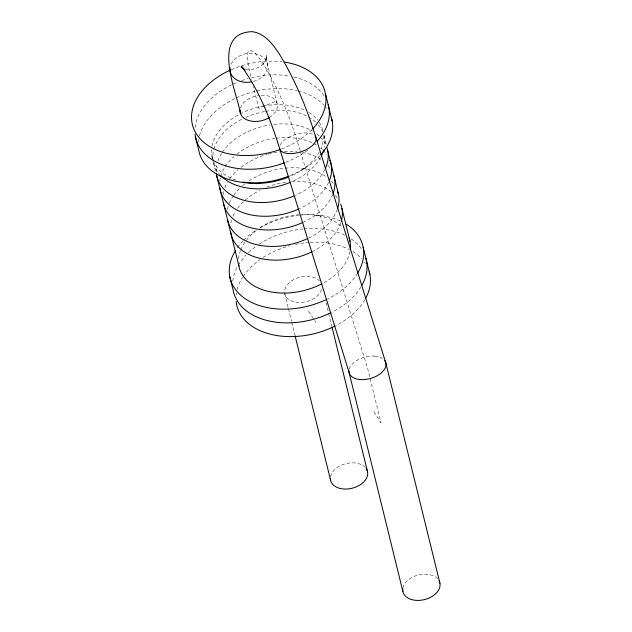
<?xml version="1.0" encoding="UTF-8"?>
<svg xmlns="http://www.w3.org/2000/svg" width="632" height="632" viewBox="0 0 632 632"><rect width="100%" height="100%" fill="white"/><g stroke="black" fill="none" stroke-linecap="round" stroke-linejoin="round"><path stroke-width="0.47" stroke-dasharray="3.16 2.37" d="M301.551 170.174L306.338 167.18M274.912 101.602L258.757 108.341L253.424 86.655M315.984 215.212L322.304 215.741M245.413 68.896C252.389 70.966 260.179 67.877 264.571 62.228L263.188 64.093L265.519 59.906L266.641 55.253L266.404 60.277L266.222 55.877L267.423 64.124L277.274 104.225M308.613 311.347L315.739 322.304M373.844 411.748L380.97 422.713L370.044 378.252M300.161 150.787L297.822 143.274A65.815 11.107 67.4 0 0 263.054 63.777A65.815 11.107 67.4 0 0 248.795 67.806L251.576 79.119M300.445 151.727L367.492 367.84L369.815 377.304M323.963 135.311L326.215 144.459M325.97 302.507L331.847 326.42M284.708 293.517L288.232 307.863M288.469 308.819L291.518 321.261M291.755 322.217L294.812 334.652M211.957 156.349L212.629 159.098M215.552 170.98L213.308 161.839A56.927 38.023 -13.8 0 0 219.968 174.835M332.732 194.387A56.927 38.023 -13.8 0 1 303.881 221.943M223.143 194.759A56.927 38.023 -13.8 0 1 223.807 191.196M224.873 187.751A56.927 38.023 -13.8 0 1 227.236 182.656M229.661 178.832A56.927 38.023 -13.8 0 1 237.948 169.763M240.926 167.314A56.927 38.023 -13.8 0 1 267.233 154.421M268.134 154.169A56.927 38.023 -13.8 0 1 271.736 153.292M273.664 152.881A56.927 38.023 -13.8 0 1 279.542 151.933M284.432 151.467A56.927 38.023 -13.8 0 1 296.835 151.656M302.388 152.438A56.927 38.023 -13.8 0 1 321.151 159.627M327.858 165.3A56.927 38.023 -13.8 0 1 330.244 168.278M337.409 209.121A56.927 38.023 -13.8 0 1 308.795 237.98M227.473 209.358A56.927 38.023 -13.8 0 1 228.918 204.215M229.25 203.354A56.927 38.023 -13.8 0 1 233.176 196.054M233.706 195.296A56.927 38.023 -13.8 0 1 239.915 188.131M242.712 185.603A56.927 38.023 -13.8 0 1 244.971 183.778M248.969 180.926A56.927 38.023 -13.8 0 1 325.993 176.62M331.231 181.044A56.927 38.023 -13.8 0 1 333.736 183.975M328.616 182.379A56.927 38.023 -13.8 0 1 299.631 208.639M219.778 181.036A56.927 38.023 -13.8 0 1 220.434 177.481M220.663 176.62A56.927 38.023 -13.8 0 1 233.872 156.673M236.795 154.2A56.927 38.023 -13.8 0 1 275.189 138.345M276.176 138.218A56.927 38.023 -13.8 0 1 312.587 143.006M313.496 143.448A56.927 38.023 -13.8 0 1 316.972 145.392M320.89 148.18A56.927 38.023 -13.8 0 1 322.399 149.492M323.126 150.171A56.927 38.023 -13.8 0 1 326.87 154.556M324.84 169.51A56.927 38.023 -13.8 0 1 295.373 195.32M216.239 171.959A56.927 38.023 -13.8 0 1 216.697 165.465M217.827 161.184A56.927 38.023 -13.8 0 1 221.887 152.928M222.393 152.162A56.927 38.023 -13.8 0 1 269.856 124.923M273.79 124.385A56.927 38.023 -13.8 0 1 312.761 131.164M316.727 133.834A56.927 38.023 -13.8 0 1 319.752 136.457M320.448 137.152A56.927 38.023 -13.8 0 1 326.191 145.668M324.011 135.39A56.927 38.023 -13.8 0 1 324.398 147.232M320.59 157.471A56.927 38.023 -13.8 0 1 291.115 181.992M213.15 160.955A56.927 38.023 -13.8 0 1 213.695 150.045M213.924 149.191A56.927 38.023 -13.8 0 1 242.206 119.037M245.714 117.378A56.927 38.023 -13.8 0 1 264.532 111.548M265.503 111.374A56.927 38.023 -13.8 0 1 307.658 116.478M308.535 116.96A56.927 38.023 -13.8 0 1 315.668 122.055M318.394 124.875A56.927 38.023 -13.8 0 1 322.818 131.954M323.537 136.172A56.927 38.023 -13.8 0 1 320.914 148.607M319.239 151.988A56.927 38.023 -13.8 0 1 289.772 176.51M235.87 180.081A56.927 38.023 -13.8 0 1 213.553 161.547M212.36 158.103A56.927 38.023 -13.8 0 1 211.594 149.049M211.981 146.261A56.927 38.023 -13.8 0 1 239.149 114.447M240.002 113.997A56.927 38.023 -13.8 0 1 262.209 106.247M263.181 106.058A56.927 38.023 -13.8 0 1 304.505 110.087M308.882 112.472A56.927 38.023 -13.8 0 1 317.651 120.127M319.302 122.41A56.927 38.023 -13.8 0 1 323.07 131.654M320.155 155.519A68.311 45.623 -13.8 0 1 289.417 175.925M198.353 142.255A68.311 45.623 -13.8 0 1 198.685 139.427M199.451 135.848A68.311 45.623 -13.8 0 1 235.42 98.292M236.305 97.881A68.311 45.623 -13.8 0 1 254.996 91.371M256.813 90.953A68.311 45.623 -13.8 0 1 297.261 90.708M298.233 90.945A68.311 45.623 -13.8 0 1 324.098 105.291M324.753 106.034A68.311 45.623 -13.8 0 1 327.645 109.857M307.713 150.084A68.311 45.623 -13.8 0 1 285.182 162.55M195.067 127.593A68.311 45.623 -13.8 0 1 232.055 84.577M232.932 84.167A68.311 45.623 -13.8 0 1 238.193 81.907M241.693 80.596A68.311 45.623 -13.8 0 1 247.989 78.605M251.623 77.657A68.311 45.623 -13.8 0 1 289.946 76.164M293.888 76.993A68.311 45.623 -13.8 0 1 324.271 96.143M312.026 129.56A68.311 45.623 -13.8 0 1 280.948 149.16M231.336 69.646A68.311 45.623 -13.8 0 1 281.856 61.746M350.002 251.473A56.927 38.023 -13.8 0 1 322.834 283.294M238.548 258.78A56.927 38.023 -13.8 0 1 240.373 250.849M240.705 249.988A56.927 38.023 -13.8 0 1 256.426 230.411M260.423 227.56A56.927 38.023 -13.8 0 1 298.96 214.635M301.859 214.461A56.927 38.023 -13.8 0 1 341.991 226.983M357.625 273.142A68.311 45.623 -13.8 0 1 327.431 299.023M237.45 247.618A68.311 45.623 -13.8 0 1 243.209 240.752M243.841 240.113A68.311 45.623 -13.8 0 1 255.636 230.562M259.61 228.089A68.311 45.623 -13.8 0 1 298.549 215.354M299.536 215.251A68.311 45.623 -13.8 0 1 340.206 220.955M340.782 222.843A56.927 38.023 -13.8 0 1 313.03 251.267M230.846 223.08A56.927 38.023 -13.8 0 1 231.699 219.652M232.979 216.215A56.927 38.023 -13.8 0 1 235.554 211.301M237.624 208.252A56.927 38.023 -13.8 0 1 259.728 190.366M266.712 187.246A56.927 38.023 -13.8 0 1 286.952 182.111M291.842 181.645A56.927 38.023 -13.8 0 1 330.876 191.449M335.268 195.47A56.927 38.023 -13.8 0 1 338.167 199.222M360.998 286.857A68.311 45.623 -13.8 0 1 331.666 312.311M232.805 281.224A68.311 45.623 -13.8 0 1 237.782 266.104M238.24 265.306A68.311 45.623 -13.8 0 1 245.88 255.202M248.518 252.555A68.311 45.623 -13.8 0 1 256.6 245.927M259.009 244.276A68.311 45.623 -13.8 0 1 302.902 228.966M303.881 228.871A68.311 45.623 -13.8 0 1 345.341 235.515M351.052 238.857A68.311 45.623 -13.8 0 1 362.01 249.766M364.846 299.773A68.311 45.623 -13.8 0 1 335.9 325.583M236.171 294.939A68.311 45.623 -13.8 0 1 236.423 293.05M237.182 289.48A68.311 45.623 -13.8 0 1 242.577 277.424M243.099 276.634A68.311 45.623 -13.8 0 1 259.965 259.641M263.149 257.485A68.311 45.623 -13.8 0 1 290.001 245.698M295.507 244.371A68.311 45.623 -13.8 0 1 309.198 242.435M310.17 242.364A68.311 45.623 -13.8 0 1 349.567 249.672M352.869 251.56A68.311 45.623 -13.8 0 1 361.836 258.923M364.301 261.932A68.311 45.623 -13.8 0 1 365.375 263.489M321.538 289.503A18.976 12.672 -13.8 0 1 294.583 301.962A18.976 12.672 -13.8 0 1 289.756 282.267A18.976 12.672 -13.8 0 1 319.413 280.829M330.536 476.702A18.976 12.672 -13.8 0 1 345.428 463.793A18.976 12.672 -13.8 0 1 365.233 467.38M402.884 588.06A18.976 12.672 -13.8 0 1 417.776 575.152A18.976 12.672 -13.8 0 1 437.581 578.738M374.942 356.14A18.897 10.941 -15.7 0 0 350.523 366.323A19.181 11.1 -15.7 0 0 349.18 369.404M374.942 356.148A19.181 11.1 -15.7 0 1 382.423 358.47M280.071 145.139A18.976 9.069 -17.3 0 1 294.591 134.79A18.976 9.069 -17.3 0 1 312.919 134.403M253.535 81.417A18.897 14.188 -11.4 0 0 266.333 71.653A19.205 14.418 -11.4 0 0 255.676 53.783A18.897 14.188 -11.4 0 0 231.257 63.958A19.205 14.418 -11.4 0 0 230.522 65.823M261.221 95.25A18.976 12.672 -13.8 0 1 276.8 102.637A18.976 12.672 -13.8 0 1 270.101 117.062M240.444 108.238A18.976 12.672 -13.8 0 1 259.27 95.4"/><path stroke-width="0.95" d="M242.759 67.458L241.14 66.479L245.042 70.326L242.111 67.174C259.649 91.466 270.693 119.875 279.565 148.307L349.077 372.374L402.876 591.426M325.417 93.52L332.156 120.957M363.155 247.152L369.894 274.58M439.912 583.194L385.907 363.313L316.087 138.234C307.12 108.585 295.089 79.679 278.846 53.246C272.353 43.608 264.334 33.133 251.939 31.632C210.108 33.393 236.913 92.643 240.231 112.457M327.787 150.858L338.57 194.751M341.936 208.465L350.025 241.392M332.084 327.376L367.563 471.828M295.049 335.608L330.528 480.059M216.673 175.554L238.912 266.088M195.454 136.875L198.827 150.59A68.311 45.623 -13.8 0 0 288.555 176.265M229.819 276.784L233.192 290.499A68.311 45.623 -13.8 0 0 330.797 312.737M333.87 175.672A56.927 38.023 -13.8 0 1 333.064 193.526M302.997 222.353A56.927 38.023 -13.8 0 1 223.412 202.99M337.63 191.267A56.927 38.023 -13.8 0 1 337.693 208.26M307.918 238.406A56.927 38.023 -13.8 0 1 227.457 219.446M329.904 160.228A56.927 38.023 -13.8 0 1 329.359 180.673M298.746 209.042A56.927 38.023 -13.8 0 1 219.762 187.491M326.847 147.375A56.927 38.023 -13.8 0 1 325.63 167.812M293.596 196.086A56.927 38.023 -13.8 0 1 216.397 173.776M323.797 149.792A56.927 38.023 -13.8 0 1 321.475 155.796M290.222 182.371A56.927 38.023 -13.8 0 1 220.639 175.546M288.879 176.889A56.927 38.023 -13.8 0 1 243.146 182.016M331.247 117.41A68.311 45.623 -13.8 0 1 320.827 154.769M328.15 104.572A68.311 45.623 -13.8 0 1 317.462 141.047M284.313 162.874A68.311 45.623 -13.8 0 1 195.051 134.158M284.574 62.118A68.311 45.623 -13.8 0 1 312.729 128.825M280.071 149.484A68.311 45.623 -13.8 0 1 196.283 133.755A68.311 45.623 -13.8 0 1 230.451 70.041M346.131 224.123A68.311 45.623 -13.8 0 1 357.625 273.142M326.554 299.45A68.311 45.623 -13.8 0 1 249.782 301.503A68.311 45.623 -13.8 0 1 235.341 250.793M349.085 237.901A56.927 38.023 -13.8 0 1 350.286 249.624M321.98 283.744A56.927 38.023 -13.8 0 1 238.627 264.302M340.688 204.12A56.927 38.023 -13.8 0 1 341.312 221.121M312.161 251.694A56.927 38.023 -13.8 0 1 230.546 231.383M365.881 258.196A68.311 45.623 -13.8 0 1 361.931 285.261M369.254 271.918A68.311 45.623 -13.8 0 1 365.77 298.122M335.039 326.025A68.311 45.623 -13.8 0 1 236.155 301.496M366.307 468.747A18.976 12.672 -13.8 0 1 352.664 488.102A18.976 12.672 -13.8 0 1 330.37 478.4M439.09 580.84A18.976 12.672 -13.8 0 1 423.803 599.76A18.976 12.672 -13.8 0 1 402.766 588.913M360.043 379.54A19.181 11.1 -15.7 0 1 348.975 370.913M360.035 379.548A18.897 10.941 -15.7 0 0 384.461 369.365A19.181 11.1 -15.7 0 0 384.754 360.643M315.092 136.07A18.976 9.069 -17.3 0 1 301.646 151.561A18.976 9.069 -17.3 0 1 279.565 148.307M251.607 81.876A18.897 14.188 -11.4 0 1 241.914 81.836A19.205 14.418 -11.4 0 1 230.088 67.719M269.311 117.56A18.976 12.672 -13.8 0 1 249.498 120.752A18.976 12.672 -13.8 0 1 240.12 109.944"/></g></svg>
